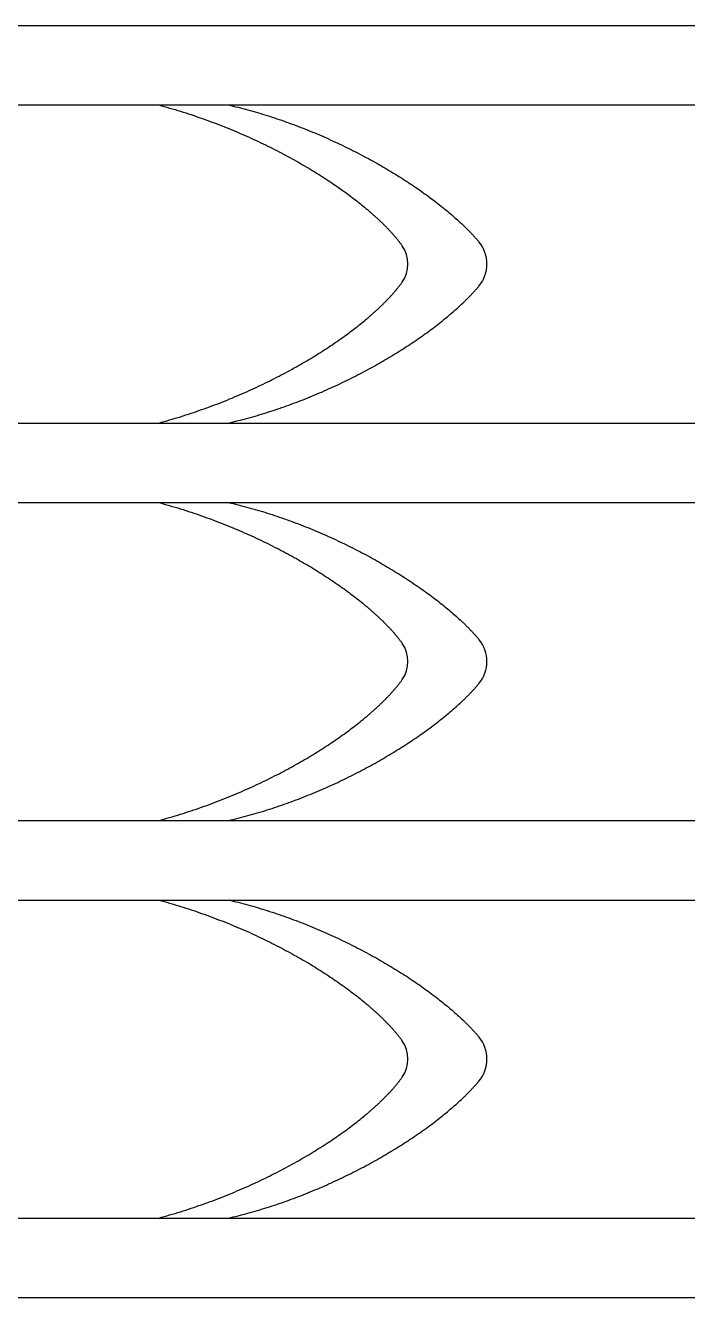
# Model space of a CAD drawing. Extents: x -111 to 2985, y -118 to 122.
# Drawn here: x 56.31 to 68.99, y -30.3 to -5.93 of the extents above; entities that cross this region are included whole.
import ezdxf

# ---------------------------------------------------------------- set-up
doc = ezdxf.new("R2010")
doc.units = 0
doc.layers.add('LAYER_03', color=5, linetype='CONTINUOUS')

msp = doc.modelspace()

# ---------------------------------------------------------------- linework, layer by layer
at = {"layer": 'LAYER_03'}
for points in [[(39.763, -5.931), (115.933, -5.931)], [(39.763, -7.454), (115.933, -7.454)], [(58.866, -7.454), (58.919, -7.468), (58.971, -7.483), (59.023, -7.498), (59.075, -7.513), (59.127, -7.528), (59.179, -7.543), (59.231, -7.559), (59.282, -7.575), (59.333, -7.591), (59.384, -7.607), (59.435, -7.624), (59.486, -7.64), (59.537, -7.657), (59.587, -7.674), (59.637, -7.692), (59.687, -7.709), (59.737, -7.727), (59.786, -7.745), (59.836, -7.763), (59.885, -7.781), (59.934, -7.799), (59.982, -7.818), (60.031, -7.837), (60.079, -7.855), (60.127, -7.874), (60.175, -7.894), (60.223, -7.913), (60.27, -7.933), (60.318, -7.952), (60.365, -7.972), (60.412, -7.992), (60.458, -8.012), (60.504, -8.033), (60.551, -8.053), (60.596, -8.073), (60.642, -8.094), (60.687, -8.115), (60.733, -8.136), (60.778, -8.157), (60.822, -8.178), (60.867, -8.199), (60.911, -8.221), (60.955, -8.242), (60.998, -8.264), (61.042, -8.285), (61.085, -8.307), (61.128, -8.329), (61.171, -8.351), (61.213, -8.373), (61.255, -8.395), (61.297, -8.418), (61.338, -8.44), (61.38, -8.462), (61.421, -8.485), (61.461, -8.508), (61.502, -8.53), (61.542, -8.553), (61.582, -8.576), (61.622, -8.599), (61.661, -8.621), (61.7, -8.644), (61.739, -8.667), (61.777, -8.69), (61.815, -8.714), (61.853, -8.737), (61.89, -8.76), (61.928, -8.783), (61.965, -8.806), (62.001, -8.83), (62.037, -8.853), (62.073, -8.876), (62.109, -8.9), (62.144, -8.923), (62.179, -8.947), (62.214, -8.97), (62.248, -8.993), (62.282, -9.017), (62.316, -9.04), (62.349, -9.064), (62.382, -9.087), (62.415, -9.111), (62.447, -9.134), (62.479, -9.158), (62.511, -9.181), (62.542, -9.204), (62.573, -9.228), (62.604, -9.251), (62.634, -9.274), (62.664, -9.298), (62.694, -9.321), (62.723, -9.344), (62.752, -9.367), (62.78, -9.391), (62.808, -9.414), (62.822, -9.425), (62.836, -9.437), (62.85, -9.448), (62.863, -9.46), (62.877, -9.471), (62.89, -9.483), (62.904, -9.494), (62.917, -9.506), (62.93, -9.517), (62.943, -9.529), (62.956, -9.54), (62.969, -9.551), (62.982, -9.563), (62.994, -9.574), (63.007, -9.586), (63.02, -9.597), (63.032, -9.608), (63.044, -9.619), (63.056, -9.631), (63.069, -9.642), (63.081, -9.653), (63.092, -9.664), (63.104, -9.676), (63.116, -9.687), (63.128, -9.698), (63.139, -9.709), (63.15, -9.72), (63.162, -9.731), (63.173, -9.742), (63.184, -9.753), (63.195, -9.764), (63.206, -9.775), (63.217, -9.786), (63.228, -9.797), (63.238, -9.808), (63.249, -9.819), (63.259, -9.83), (63.269, -9.841), (63.28, -9.852), (63.29, -9.863), (63.3, -9.873), (63.31, -9.884), (63.319, -9.895), (63.329, -9.906), (63.339, -9.916), (63.348, -9.927), (63.357, -9.937), (63.367, -9.948), (63.376, -9.959), (63.385, -9.969), (63.394, -9.98), (63.403, -9.99), (63.411, -10.001), (63.42, -10.011), (63.428, -10.021), (63.437, -10.032), (63.445, -10.042), (63.453, -10.052), (63.461, -10.062), (63.469, -10.073), (63.477, -10.083), (63.485, -10.093), (63.493, -10.103), (63.5, -10.113), (63.508, -10.123), (63.515, -10.133), (63.522, -10.143), (63.529, -10.153)], [(60.198, -7.454), (60.245, -7.465), (60.291, -7.476), (60.338, -7.487), (60.385, -7.498), (60.432, -7.51), (60.479, -7.522), (60.526, -7.535), (60.572, -7.547), (60.619, -7.56), (60.666, -7.573), (60.712, -7.586), (60.759, -7.6), (60.805, -7.614), (60.852, -7.628), (60.898, -7.642), (60.945, -7.657), (60.991, -7.671), (61.037, -7.686), (61.083, -7.701), (61.13, -7.717), (61.176, -7.733), (61.222, -7.748), (61.268, -7.764), (61.313, -7.781), (61.359, -7.797), (61.405, -7.814), (61.45, -7.831), (61.496, -7.848), (61.541, -7.865), (61.586, -7.883), (61.632, -7.9), (61.677, -7.918), (61.721, -7.936), (61.766, -7.954), (61.811, -7.973), (61.856, -7.991), (61.9, -8.01), (61.944, -8.029), (61.989, -8.048), (62.033, -8.067), (62.077, -8.087), (62.12, -8.106), (62.164, -8.126), (62.208, -8.146), (62.251, -8.166), (62.294, -8.186), (62.337, -8.206), (62.38, -8.227), (62.423, -8.247), (62.465, -8.268), (62.508, -8.289), (62.55, -8.31), (62.592, -8.331), (62.634, -8.352), (62.675, -8.374), (62.717, -8.395), (62.758, -8.417), (62.799, -8.439), (62.84, -8.46), (62.881, -8.482), (62.921, -8.504), (62.962, -8.527), (63.002, -8.549), (63.041, -8.571), (63.081, -8.594), (63.121, -8.616), (63.16, -8.639), (63.199, -8.662), (63.237, -8.684), (63.276, -8.707), (63.314, -8.73), (63.352, -8.753), (63.39, -8.776), (63.428, -8.8), (63.465, -8.823), (63.502, -8.846), (63.539, -8.87), (63.575, -8.893), (63.611, -8.916), (63.647, -8.94), (63.683, -8.964), (63.719, -8.987), (63.754, -9.011), (63.789, -9.035), (63.823, -9.058), (63.858, -9.082), (63.892, -9.106), (63.926, -9.13), (63.959, -9.154), (63.992, -9.178), (64.025, -9.202), (64.058, -9.226), (64.09, -9.25), (64.122, -9.274), (64.153, -9.298), (64.185, -9.322), (64.216, -9.346), (64.246, -9.37), (64.277, -9.394), (64.307, -9.418), (64.336, -9.442), (64.366, -9.466), (64.395, -9.489), (64.423, -9.513), (64.451, -9.537), (64.479, -9.561), (64.507, -9.585), (64.534, -9.609), (64.561, -9.633), (64.588, -9.657), (64.614, -9.681), (64.639, -9.704), (64.665, -9.728), (64.69, -9.752), (64.702, -9.763), (64.714, -9.775), (64.727, -9.787), (64.739, -9.799), (64.751, -9.811), (64.763, -9.822), (64.774, -9.834), (64.786, -9.846), (64.798, -9.858), (64.809, -9.869), (64.82, -9.881), (64.832, -9.893), (64.843, -9.904), (64.854, -9.916), (64.865, -9.927), (64.876, -9.939), (64.887, -9.951), (64.897, -9.962), (64.908, -9.974), (64.918, -9.985), (64.929, -9.997), (64.939, -10.008), (64.949, -10.02), (64.959, -10.031), (64.969, -10.043), (64.979, -10.054), (64.989, -10.065), (64.998, -10.077)], [(58.866, -13.548), (58.919, -13.533), (58.971, -13.519), (59.023, -13.504), (59.075, -13.489), (59.127, -13.474), (59.179, -13.458), (59.231, -13.443), (59.282, -13.427), (59.333, -13.411), (59.384, -13.394), (59.435, -13.378), (59.486, -13.361), (59.537, -13.344), (59.587, -13.327), (59.637, -13.31), (59.687, -13.292), (59.737, -13.275), (59.786, -13.257), (59.836, -13.239), (59.885, -13.221), (59.934, -13.202), (59.982, -13.184), (60.031, -13.165), (60.079, -13.146), (60.127, -13.127), (60.175, -13.108), (60.223, -13.088), (60.27, -13.069), (60.318, -13.049), (60.365, -13.029), (60.412, -13.009), (60.458, -12.989), (60.504, -12.969), (60.551, -12.949), (60.596, -12.928), (60.642, -12.907), (60.688, -12.887), (60.733, -12.866), (60.778, -12.845), (60.822, -12.823), (60.867, -12.802), (60.911, -12.781), (60.955, -12.759), (60.998, -12.738), (61.042, -12.716), (61.085, -12.694), (61.128, -12.672), (61.171, -12.65), (61.213, -12.628), (61.255, -12.606), (61.297, -12.584), (61.338, -12.561), (61.38, -12.539), (61.421, -12.516), (61.461, -12.494), (61.502, -12.471), (61.542, -12.449), (61.582, -12.426), (61.622, -12.403), (61.661, -12.38), (61.7, -12.357), (61.739, -12.334), (61.777, -12.311), (61.815, -12.288), (61.853, -12.265), (61.89, -12.242), (61.928, -12.218), (61.965, -12.195), (62.001, -12.172), (62.037, -12.148), (62.073, -12.125), (62.109, -12.102), (62.144, -12.078), (62.179, -12.055), (62.214, -12.031), (62.248, -12.008), (62.282, -11.985), (62.316, -11.961), (62.349, -11.938), (62.382, -11.914), (62.415, -11.891), (62.447, -11.867), (62.48, -11.844), (62.511, -11.82), (62.542, -11.797), (62.573, -11.774), (62.604, -11.75), (62.634, -11.727), (62.664, -11.704), (62.694, -11.68), (62.723, -11.657), (62.752, -11.634), (62.78, -11.611), (62.808, -11.588), (62.822, -11.576), (62.836, -11.565), (62.85, -11.553), (62.863, -11.542), (62.877, -11.53), (62.89, -11.519), (62.904, -11.507), (62.917, -11.496), (62.93, -11.484), (62.943, -11.473), (62.956, -11.461), (62.969, -11.45), (62.982, -11.439), (62.995, -11.427), (63.007, -11.416), (63.02, -11.405), (63.032, -11.393), (63.044, -11.382), (63.056, -11.371), (63.069, -11.359), (63.081, -11.348), (63.092, -11.337), (63.104, -11.326), (63.116, -11.315), (63.128, -11.303), (63.139, -11.292), (63.151, -11.281), (63.162, -11.27), (63.173, -11.259), (63.184, -11.248), (63.195, -11.237), (63.206, -11.226), (63.217, -11.215), (63.228, -11.204), (63.238, -11.193), (63.249, -11.182), (63.259, -11.171), (63.269, -11.16), (63.28, -11.15), (63.29, -11.139), (63.3, -11.128), (63.31, -11.117), (63.319, -11.107), (63.329, -11.096), (63.339, -11.085), (63.348, -11.075), (63.357, -11.064), (63.367, -11.053), (63.376, -11.043), (63.385, -11.032), (63.394, -11.022), (63.403, -11.011), (63.411, -11.001), (63.42, -10.991), (63.428, -10.98), (63.437, -10.97), (63.445, -10.959), (63.453, -10.949), (63.461, -10.939), (63.469, -10.929), (63.477, -10.919), (63.485, -10.908), (63.493, -10.898), (63.5, -10.888), (63.508, -10.878), (63.515, -10.868), (63.522, -10.858), (63.529, -10.848)], [(39.763, -13.548), (115.933, -13.548)], [(39.763, -15.071), (115.933, -15.071)], [(58.866, -15.071), (58.919, -15.085), (58.971, -15.1), (59.023, -15.115), (59.075, -15.13), (59.127, -15.145), (59.179, -15.16), (59.231, -15.176), (59.282, -15.192), (59.333, -15.208), (59.384, -15.224), (59.435, -15.241), (59.486, -15.257), (59.537, -15.274), (59.587, -15.291), (59.637, -15.309), (59.687, -15.326), (59.737, -15.344), (59.786, -15.362), (59.836, -15.38), (59.885, -15.398), (59.934, -15.416), (59.982, -15.435), (60.031, -15.454), (60.079, -15.472), (60.127, -15.491), (60.175, -15.511), (60.223, -15.53), (60.27, -15.55), (60.318, -15.569), (60.365, -15.589), (60.412, -15.609), (60.458, -15.629), (60.504, -15.65), (60.551, -15.67), (60.596, -15.69), (60.642, -15.711), (60.687, -15.732), (60.733, -15.753), (60.778, -15.774), (60.822, -15.795), (60.867, -15.816), (60.911, -15.838), (60.955, -15.859), (60.998, -15.881), (61.042, -15.902), (61.085, -15.924), (61.128, -15.946), (61.171, -15.968), (61.213, -15.99), (61.255, -16.012), (61.297, -16.035), (61.338, -16.057), (61.38, -16.079), (61.421, -16.102), (61.461, -16.125), (61.502, -16.147), (61.542, -16.17), (61.582, -16.193), (61.622, -16.216), (61.661, -16.238), (61.7, -16.261), (61.739, -16.284), (61.777, -16.307), (61.815, -16.331), (61.853, -16.354), (61.89, -16.377), (61.928, -16.4), (61.965, -16.423), (62.001, -16.447), (62.037, -16.47), (62.073, -16.493), (62.109, -16.517), (62.144, -16.54), (62.179, -16.564), (62.214, -16.587), (62.248, -16.61), (62.282, -16.634), (62.316, -16.657), (62.349, -16.681), (62.382, -16.704), (62.415, -16.728), (62.447, -16.751), (62.479, -16.775), (62.511, -16.798), (62.542, -16.821), (62.573, -16.845), (62.604, -16.868), (62.634, -16.891), (62.664, -16.915), (62.694, -16.938), (62.723, -16.961), (62.752, -16.984), (62.78, -17.008), (62.808, -17.031), (62.822, -17.042), (62.836, -17.054), (62.85, -17.065), (62.863, -17.077), (62.877, -17.088), (62.89, -17.1), (62.904, -17.111), (62.917, -17.123), (62.93, -17.134), (62.943, -17.146), (62.956, -17.157), (62.969, -17.168), (62.982, -17.18), (62.994, -17.191), (63.007, -17.203), (63.02, -17.214), (63.032, -17.225), (63.044, -17.236), (63.056, -17.248), (63.069, -17.259), (63.081, -17.27), (63.092, -17.281), (63.104, -17.293), (63.116, -17.304), (63.128, -17.315), (63.139, -17.326), (63.15, -17.337), (63.162, -17.348), (63.173, -17.359), (63.184, -17.37), (63.195, -17.381), (63.206, -17.392), (63.217, -17.403), (63.228, -17.414), (63.238, -17.425), (63.249, -17.436), (63.259, -17.447), (63.269, -17.458), (63.28, -17.469), (63.29, -17.48), (63.3, -17.49), (63.31, -17.501), (63.319, -17.512), (63.329, -17.523), (63.339, -17.533), (63.348, -17.544), (63.357, -17.554), (63.367, -17.565), (63.376, -17.576), (63.385, -17.586), (63.394, -17.597), (63.403, -17.607), (63.411, -17.618), (63.42, -17.628), (63.428, -17.638), (63.437, -17.649), (63.445, -17.659), (63.453, -17.669), (63.461, -17.679), (63.469, -17.69), (63.477, -17.7), (63.485, -17.71), (63.493, -17.72), (63.5, -17.73), (63.508, -17.74), (63.515, -17.75), (63.522, -17.76), (63.529, -17.77)], [(60.198, -15.071), (60.245, -15.082), (60.291, -15.093), (60.338, -15.104), (60.385, -15.115), (60.432, -15.127), (60.479, -15.139), (60.526, -15.152), (60.572, -15.164), (60.619, -15.177), (60.666, -15.19), (60.712, -15.203), (60.759, -15.217), (60.805, -15.231), (60.852, -15.245), (60.898, -15.259), (60.945, -15.274), (60.991, -15.288), (61.037, -15.303), (61.083, -15.318), (61.13, -15.334), (61.176, -15.35), (61.222, -15.365), (61.268, -15.381), (61.313, -15.398), (61.359, -15.414), (61.405, -15.431), (61.45, -15.448), (61.496, -15.465), (61.541, -15.482), (61.586, -15.5), (61.632, -15.517), (61.677, -15.535), (61.721, -15.553), (61.766, -15.571), (61.811, -15.59), (61.856, -15.608), (61.9, -15.627), (61.944, -15.646), (61.989, -15.665), (62.033, -15.684), (62.077, -15.704), (62.12, -15.723), (62.164, -15.743), (62.208, -15.763), (62.251, -15.783), (62.294, -15.803), (62.337, -15.823), (62.38, -15.844), (62.423, -15.864), (62.465, -15.885), (62.508, -15.906), (62.55, -15.927), (62.592, -15.948), (62.634, -15.969), (62.675, -15.991), (62.717, -16.012), (62.758, -16.034), (62.799, -16.056), (62.84, -16.077), (62.881, -16.099), (62.921, -16.121), (62.962, -16.144), (63.002, -16.166), (63.041, -16.188), (63.081, -16.211), (63.121, -16.233), (63.16, -16.256), (63.199, -16.279), (63.237, -16.301), (63.276, -16.324), (63.314, -16.347), (63.352, -16.37), (63.39, -16.393), (63.428, -16.417), (63.465, -16.44), (63.502, -16.463), (63.539, -16.487), (63.575, -16.51), (63.611, -16.533), (63.647, -16.557), (63.683, -16.581), (63.719, -16.604), (63.754, -16.628), (63.789, -16.652), (63.823, -16.675), (63.858, -16.699), (63.892, -16.723), (63.926, -16.747), (63.959, -16.771), (63.992, -16.795), (64.025, -16.819), (64.058, -16.843), (64.09, -16.867), (64.122, -16.891), (64.153, -16.915), (64.185, -16.939), (64.216, -16.963), (64.246, -16.987), (64.277, -17.011), (64.307, -17.035), (64.336, -17.059), (64.366, -17.083), (64.395, -17.106), (64.423, -17.13), (64.451, -17.154), (64.479, -17.178), (64.507, -17.202), (64.534, -17.226), (64.561, -17.25), (64.588, -17.274), (64.614, -17.298), (64.639, -17.321), (64.665, -17.345), (64.69, -17.369), (64.702, -17.38), (64.714, -17.392), (64.727, -17.404), (64.739, -17.416), (64.751, -17.428), (64.763, -17.439), (64.774, -17.451), (64.786, -17.463), (64.798, -17.475), (64.809, -17.486), (64.82, -17.498), (64.832, -17.51), (64.843, -17.521), (64.854, -17.533), (64.865, -17.544), (64.876, -17.556), (64.887, -17.568), (64.897, -17.579), (64.908, -17.591), (64.918, -17.602), (64.929, -17.614), (64.939, -17.625), (64.949, -17.637), (64.959, -17.648), (64.969, -17.66), (64.979, -17.671), (64.989, -17.682), (64.998, -17.694)], [(60.198, -21.165), (60.245, -21.154), (60.291, -21.143), (60.338, -21.132), (60.385, -21.12), (60.432, -21.108), (60.479, -21.096), (60.526, -21.084), (60.572, -21.071), (60.619, -21.058), (60.666, -21.045), (60.712, -21.032), (60.759, -21.018), (60.805, -21.005), (60.852, -20.991), (60.898, -20.976), (60.945, -20.962), (60.991, -20.947), (61.037, -20.932), (61.083, -20.917), (61.13, -20.902), (61.176, -20.886), (61.222, -20.87), (61.268, -20.854), (61.313, -20.838), (61.359, -20.821), (61.405, -20.805), (61.45, -20.788), (61.496, -20.771), (61.541, -20.753), (61.586, -20.736), (61.632, -20.718), (61.677, -20.7), (61.721, -20.682), (61.766, -20.664), (61.811, -20.646), (61.856, -20.627), (61.9, -20.608), (61.944, -20.59), (61.989, -20.571), (62.033, -20.551), (62.077, -20.532), (62.12, -20.512), (62.164, -20.493), (62.208, -20.473), (62.251, -20.453), (62.294, -20.433), (62.337, -20.412), (62.38, -20.392), (62.423, -20.371), (62.465, -20.35), (62.508, -20.33), (62.55, -20.309), (62.592, -20.287), (62.634, -20.266), (62.675, -20.245), (62.717, -20.223), (62.758, -20.202), (62.799, -20.18), (62.84, -20.158), (62.881, -20.136), (62.921, -20.114), (62.962, -20.092), (63.002, -20.07), (63.041, -20.047), (63.081, -20.025), (63.121, -20.002), (63.16, -19.98), (63.199, -19.957), (63.237, -19.934), (63.276, -19.911), (63.314, -19.888), (63.352, -19.865), (63.39, -19.842), (63.428, -19.819), (63.465, -19.796), (63.502, -19.772), (63.539, -19.749), (63.575, -19.726), (63.611, -19.702), (63.647, -19.678), (63.683, -19.655), (63.719, -19.631), (63.754, -19.608), (63.789, -19.584), (63.823, -19.56), (63.858, -19.536), (63.892, -19.512), (63.926, -19.489), (63.959, -19.465), (63.992, -19.441), (64.025, -19.417), (64.058, -19.393), (64.09, -19.369), (64.122, -19.345), (64.153, -19.321), (64.185, -19.297), (64.216, -19.273), (64.246, -19.249), (64.277, -19.225), (64.307, -19.201), (64.336, -19.177), (64.366, -19.153), (64.395, -19.129), (64.423, -19.105), (64.451, -19.081), (64.479, -19.057), (64.507, -19.033), (64.534, -19.009), (64.561, -18.986), (64.588, -18.962), (64.614, -18.938), (64.639, -18.914), (64.665, -18.89), (64.69, -18.867), (64.702, -18.855), (64.714, -18.843), (64.727, -18.831), (64.739, -18.82), (64.751, -18.808), (64.763, -18.796), (64.774, -18.784), (64.786, -18.773), (64.798, -18.761), (64.809, -18.749), (64.82, -18.738), (64.832, -18.726), (64.843, -18.714), (64.854, -18.703), (64.865, -18.691), (64.876, -18.679), (64.887, -18.668), (64.897, -18.656), (64.908, -18.645), (64.918, -18.633), (64.929, -18.622), (64.939, -18.61), (64.949, -18.599), (64.959, -18.587), (64.969, -18.576), (64.979, -18.564), (64.989, -18.553), (64.998, -18.542)], [(39.763, -21.165), (115.933, -21.165)], [(39.763, -22.688), (115.933, -22.688)], [(58.866, -22.688), (58.919, -22.702), (58.971, -22.717), (59.023, -22.732), (59.075, -22.747), (59.127, -22.762), (59.179, -22.777), (59.231, -22.793), (59.282, -22.809), (59.333, -22.825), (59.384, -22.841), (59.435, -22.858), (59.486, -22.874), (59.537, -22.891), (59.587, -22.908), (59.637, -22.926), (59.687, -22.943), (59.737, -22.961), (59.786, -22.979), (59.836, -22.997), (59.885, -23.015), (59.934, -23.033), (59.982, -23.052), (60.031, -23.071), (60.079, -23.089), (60.127, -23.108), (60.175, -23.128), (60.223, -23.147), (60.27, -23.167), (60.318, -23.186), (60.365, -23.206), (60.412, -23.226), (60.458, -23.246), (60.504, -23.267), (60.551, -23.287), (60.596, -23.307), (60.642, -23.328), (60.687, -23.349), (60.733, -23.37), (60.778, -23.391), (60.822, -23.412), (60.867, -23.433), (60.911, -23.455), (60.955, -23.476), (60.998, -23.498), (61.042, -23.519), (61.085, -23.541), (61.128, -23.563), (61.171, -23.585), (61.213, -23.607), (61.255, -23.629), (61.297, -23.652), (61.338, -23.674), (61.38, -23.696), (61.421, -23.719), (61.461, -23.742), (61.502, -23.764), (61.542, -23.787), (61.582, -23.81), (61.622, -23.833), (61.661, -23.855), (61.7, -23.878), (61.739, -23.901), (61.777, -23.924), (61.815, -23.948), (61.853, -23.971), (61.89, -23.994), (61.928, -24.017), (61.965, -24.04), (62.001, -24.064), (62.037, -24.087), (62.073, -24.11), (62.109, -24.134), (62.144, -24.157), (62.179, -24.181), (62.214, -24.204), (62.248, -24.227), (62.282, -24.251), (62.316, -24.274), (62.349, -24.298), (62.382, -24.321), (62.415, -24.345), (62.447, -24.368), (62.479, -24.392), (62.511, -24.415), (62.542, -24.438), (62.573, -24.462), (62.604, -24.485), (62.634, -24.508), (62.664, -24.532), (62.694, -24.555), (62.723, -24.578), (62.752, -24.601), (62.78, -24.625), (62.808, -24.648), (62.822, -24.659), (62.836, -24.671), (62.85, -24.682), (62.863, -24.694), (62.877, -24.705), (62.89, -24.717), (62.904, -24.728), (62.917, -24.74), (62.93, -24.751), (62.943, -24.763), (62.956, -24.774), (62.969, -24.785), (62.982, -24.797), (62.994, -24.808), (63.007, -24.82), (63.02, -24.831), (63.032, -24.842), (63.044, -24.853), (63.056, -24.865), (63.069, -24.876), (63.081, -24.887), (63.092, -24.898), (63.104, -24.91), (63.116, -24.921), (63.128, -24.932), (63.139, -24.943), (63.15, -24.954), (63.162, -24.965), (63.173, -24.976), (63.184, -24.987), (63.195, -24.998), (63.206, -25.009), (63.217, -25.02), (63.228, -25.031), (63.238, -25.042), (63.249, -25.053), (63.259, -25.064), (63.269, -25.075), (63.28, -25.086), (63.29, -25.097), (63.3, -25.107), (63.31, -25.118), (63.319, -25.129), (63.329, -25.14), (63.339, -25.15), (63.348, -25.161), (63.357, -25.171), (63.367, -25.182), (63.376, -25.193), (63.385, -25.203), (63.394, -25.214), (63.403, -25.224), (63.411, -25.235), (63.42, -25.245), (63.428, -25.255), (63.437, -25.266), (63.445, -25.276), (63.453, -25.286), (63.461, -25.296), (63.469, -25.307), (63.477, -25.317), (63.485, -25.327), (63.493, -25.337), (63.5, -25.347), (63.508, -25.357), (63.515, -25.367), (63.522, -25.377), (63.529, -25.387)], [(60.198, -22.688), (60.245, -22.699), (60.291, -22.71), (60.338, -22.721), (60.385, -22.732), (60.432, -22.744), (60.479, -22.756), (60.526, -22.769), (60.572, -22.781), (60.619, -22.794), (60.666, -22.807), (60.712, -22.82), (60.759, -22.834), (60.805, -22.848), (60.852, -22.862), (60.898, -22.876), (60.945, -22.891), (60.991, -22.905), (61.037, -22.92), (61.083, -22.935), (61.13, -22.951), (61.176, -22.967), (61.222, -22.982), (61.268, -22.998), (61.313, -23.015), (61.359, -23.031), (61.405, -23.048), (61.45, -23.065), (61.496, -23.082), (61.541, -23.099), (61.586, -23.117), (61.632, -23.134), (61.677, -23.152), (61.721, -23.17), (61.766, -23.188), (61.811, -23.207), (61.856, -23.225), (61.9, -23.244), (61.944, -23.263), (61.989, -23.282), (62.033, -23.301), (62.077, -23.321), (62.12, -23.34), (62.164, -23.36), (62.208, -23.38), (62.251, -23.4), (62.294, -23.42), (62.337, -23.44), (62.38, -23.461), (62.423, -23.481), (62.465, -23.502), (62.508, -23.523), (62.55, -23.544), (62.592, -23.565), (62.634, -23.586), (62.675, -23.608), (62.717, -23.629), (62.758, -23.651), (62.799, -23.673), (62.84, -23.694), (62.881, -23.716), (62.921, -23.738), (62.962, -23.761), (63.002, -23.783), (63.041, -23.805), (63.081, -23.828), (63.121, -23.85), (63.16, -23.873), (63.199, -23.896), (63.237, -23.918), (63.276, -23.941), (63.314, -23.964), (63.352, -23.987), (63.39, -24.01), (63.428, -24.034), (63.465, -24.057), (63.502, -24.08), (63.539, -24.104), (63.575, -24.127), (63.611, -24.15), (63.647, -24.174), (63.683, -24.198), (63.719, -24.221), (63.754, -24.245), (63.789, -24.269), (63.823, -24.292), (63.858, -24.316), (63.892, -24.34), (63.926, -24.364), (63.959, -24.388), (63.992, -24.412), (64.025, -24.436), (64.058, -24.46), (64.09, -24.484), (64.122, -24.508), (64.153, -24.532), (64.185, -24.556), (64.216, -24.58), (64.246, -24.604), (64.277, -24.628), (64.307, -24.652), (64.336, -24.676), (64.366, -24.7), (64.395, -24.723), (64.423, -24.747), (64.451, -24.771), (64.479, -24.795), (64.507, -24.819), (64.534, -24.843), (64.561, -24.867), (64.588, -24.891), (64.614, -24.915), (64.639, -24.938), (64.665, -24.962), (64.69, -24.986), (64.702, -24.997), (64.714, -25.009), (64.727, -25.021), (64.739, -25.033), (64.751, -25.045), (64.763, -25.056), (64.774, -25.068), (64.786, -25.08), (64.798, -25.092), (64.809, -25.103), (64.82, -25.115), (64.832, -25.127), (64.843, -25.138), (64.854, -25.15), (64.865, -25.161), (64.876, -25.173), (64.887, -25.185), (64.897, -25.196), (64.908, -25.208), (64.918, -25.219), (64.929, -25.231), (64.939, -25.242), (64.949, -25.254), (64.959, -25.265), (64.969, -25.277), (64.979, -25.288), (64.989, -25.299), (64.998, -25.311)], [(60.198, -28.782), (60.245, -28.771), (60.291, -28.76), (60.338, -28.749), (60.385, -28.737), (60.432, -28.725), (60.479, -28.713), (60.526, -28.701), (60.572, -28.688), (60.619, -28.675), (60.666, -28.662), (60.712, -28.649), (60.759, -28.635), (60.805, -28.622), (60.852, -28.608), (60.898, -28.593), (60.945, -28.579), (60.991, -28.564), (61.037, -28.549), (61.083, -28.534), (61.13, -28.519), (61.176, -28.503), (61.222, -28.487), (61.268, -28.471), (61.313, -28.455), (61.359, -28.438), (61.405, -28.422), (61.45, -28.405), (61.496, -28.388), (61.541, -28.37), (61.586, -28.353), (61.632, -28.335), (61.677, -28.317), (61.721, -28.299), (61.766, -28.281), (61.811, -28.263), (61.856, -28.244), (61.9, -28.225), (61.944, -28.207), (61.989, -28.188), (62.033, -28.168), (62.077, -28.149), (62.12, -28.129), (62.164, -28.11), (62.208, -28.09), (62.251, -28.07), (62.294, -28.05), (62.337, -28.029), (62.38, -28.009), (62.423, -27.988), (62.465, -27.967), (62.508, -27.947), (62.55, -27.926), (62.592, -27.904), (62.634, -27.883), (62.675, -27.862), (62.717, -27.84), (62.758, -27.819), (62.799, -27.797), (62.84, -27.775), (62.881, -27.753), (62.921, -27.731), (62.962, -27.709), (63.002, -27.687), (63.041, -27.664), (63.081, -27.642), (63.121, -27.619), (63.16, -27.597), (63.199, -27.574), (63.237, -27.551), (63.276, -27.528), (63.314, -27.505), (63.352, -27.482), (63.39, -27.459), (63.428, -27.436), (63.465, -27.413), (63.502, -27.389), (63.539, -27.366), (63.575, -27.343), (63.611, -27.319), (63.647, -27.295), (63.683, -27.272), (63.719, -27.248), (63.754, -27.225), (63.789, -27.201), (63.823, -27.177), (63.858, -27.153), (63.892, -27.129), (63.926, -27.106), (63.959, -27.082), (63.992, -27.058), (64.025, -27.034), (64.058, -27.01), (64.09, -26.986), (64.122, -26.962), (64.153, -26.938), (64.185, -26.914), (64.216, -26.89), (64.246, -26.866), (64.277, -26.842), (64.307, -26.818), (64.336, -26.794), (64.366, -26.77), (64.395, -26.746), (64.423, -26.722), (64.451, -26.698), (64.479, -26.674), (64.507, -26.65), (64.534, -26.626), (64.561, -26.603), (64.588, -26.579), (64.614, -26.555), (64.639, -26.531), (64.665, -26.507), (64.69, -26.484), (64.702, -26.472), (64.714, -26.46), (64.727, -26.448), (64.739, -26.437), (64.751, -26.425), (64.763, -26.413), (64.774, -26.401), (64.786, -26.39), (64.798, -26.378), (64.809, -26.366), (64.82, -26.355), (64.832, -26.343), (64.843, -26.331), (64.854, -26.32), (64.865, -26.308), (64.876, -26.296), (64.887, -26.285), (64.897, -26.273), (64.908, -26.262), (64.918, -26.25), (64.929, -26.239), (64.939, -26.227), (64.949, -26.216), (64.959, -26.204), (64.969, -26.193), (64.979, -26.181), (64.989, -26.17), (64.998, -26.159)], [(39.763, -28.782), (115.933, -28.782)], [(39.763, -30.305), (115.933, -30.305)]]:
    msp.add_lwpolyline(points, dxfattribs=at)
for points in [[(60.198, -13.548), (60.245, -13.537), (60.291, -13.526), (60.338, -13.515), (60.385, -13.503), (60.432, -13.491), (60.479, -13.479), (60.526, -13.467), (60.572, -13.454), (60.619, -13.441), (60.666, -13.428), (60.712, -13.415), (60.759, -13.402), (60.805, -13.388), (60.852, -13.374), (60.898, -13.359), (60.945, -13.345), (60.991, -13.33), (61.037, -13.315), (61.083, -13.3), (61.13, -13.285), (61.176, -13.269), (61.222, -13.253), (61.268, -13.237), (61.313, -13.221), (61.359, -13.204), (61.405, -13.188), (61.45, -13.171), (61.496, -13.154), (61.541, -13.136), (61.586, -13.119), (61.632, -13.101), (61.677, -13.083), (61.721, -13.065), (61.766, -13.047), (61.811, -13.029), (61.856, -13.01), (61.9, -12.991), (61.944, -12.973), (61.989, -12.954), (62.033, -12.934), (62.077, -12.915), (62.12, -12.895), (62.164, -12.876), (62.208, -12.856), (62.251, -12.836), (62.294, -12.816), (62.337, -12.795), (62.38, -12.775), (62.423, -12.754), (62.465, -12.733), (62.508, -12.713), (62.55, -12.692), (62.592, -12.67), (62.634, -12.649), (62.675, -12.628), (62.717, -12.606), (62.758, -12.585), (62.799, -12.563), (62.84, -12.541), (62.881, -12.519), (62.921, -12.497), (62.962, -12.475), (63.002, -12.453), (63.041, -12.43), (63.081, -12.408), (63.121, -12.385), (63.16, -12.363), (63.199, -12.34), (63.237, -12.317), (63.276, -12.294), (63.314, -12.271), (63.352, -12.248), (63.39, -12.225), (63.428, -12.202), (63.465, -12.179), (63.502, -12.155), (63.539, -12.132), (63.575, -12.109), (63.611, -12.085), (63.647, -12.061), (63.683, -12.038), (63.719, -12.014), (63.754, -11.991), (63.789, -11.967), (63.823, -11.943), (63.858, -11.919), (63.892, -11.895), (63.926, -11.872), (63.959, -11.848), (63.992, -11.824), (64.025, -11.8), (64.058, -11.776), (64.09, -11.752), (64.122, -11.728), (64.153, -11.704), (64.185, -11.68), (64.216, -11.656), (64.246, -11.632), (64.277, -11.608), (64.307, -11.584), (64.336, -11.56), (64.366, -11.536), (64.395, -11.512), (64.423, -11.488), (64.451, -11.464), (64.479, -11.44), (64.507, -11.416), (64.534, -11.392), (64.561, -11.369), (64.588, -11.345), (64.614, -11.321), (64.639, -11.297), (64.665, -11.273), (64.69, -11.25), (64.702, -11.238), (64.714, -11.226), (64.727, -11.214), (64.739, -11.203), (64.751, -11.191), (64.763, -11.179), (64.774, -11.167), (64.786, -11.156), (64.798, -11.144), (64.809, -11.132), (64.82, -11.121), (64.832, -11.109), (64.843, -11.097), (64.854, -11.086), (64.865, -11.074), (64.876, -11.062), (64.887, -11.051), (64.897, -11.039), (64.908, -11.028), (64.918, -11.016), (64.929, -11.005), (64.939, -10.993), (64.949, -10.982), (64.959, -10.97), (64.969, -10.959), (64.979, -10.947), (64.989, -10.936), (64.998, -10.925, 0.365343), (64.998, -10.077)], [(63.529, -10.848, 0.318788), (63.529, -10.153)], [(58.866, -21.165), (58.919, -21.15), (58.971, -21.136), (59.023, -21.121), (59.075, -21.106), (59.127, -21.091), (59.179, -21.075), (59.231, -21.06), (59.282, -21.044), (59.333, -21.028), (59.384, -21.011), (59.435, -20.995), (59.486, -20.978), (59.537, -20.961), (59.587, -20.944), (59.637, -20.927), (59.687, -20.909), (59.737, -20.892), (59.786, -20.874), (59.836, -20.856), (59.885, -20.838), (59.934, -20.819), (59.982, -20.801), (60.031, -20.782), (60.079, -20.763), (60.127, -20.744), (60.175, -20.725), (60.223, -20.705), (60.27, -20.686), (60.318, -20.666), (60.365, -20.646), (60.412, -20.626), (60.458, -20.606), (60.504, -20.586), (60.551, -20.566), (60.596, -20.545), (60.642, -20.524), (60.688, -20.504), (60.733, -20.483), (60.778, -20.462), (60.822, -20.44), (60.867, -20.419), (60.911, -20.398), (60.955, -20.376), (60.998, -20.355), (61.042, -20.333), (61.085, -20.311), (61.128, -20.289), (61.171, -20.267), (61.213, -20.245), (61.255, -20.223), (61.297, -20.201), (61.338, -20.178), (61.38, -20.156), (61.421, -20.133), (61.461, -20.111), (61.502, -20.088), (61.542, -20.066), (61.582, -20.043), (61.622, -20.02), (61.661, -19.997), (61.7, -19.974), (61.739, -19.951), (61.777, -19.928), (61.815, -19.905), (61.853, -19.882), (61.89, -19.859), (61.928, -19.835), (61.965, -19.812), (62.001, -19.789), (62.037, -19.765), (62.073, -19.742), (62.109, -19.719), (62.144, -19.695), (62.179, -19.672), (62.214, -19.648), (62.248, -19.625), (62.282, -19.602), (62.316, -19.578), (62.349, -19.555), (62.382, -19.531), (62.415, -19.508), (62.447, -19.484), (62.48, -19.461), (62.511, -19.437), (62.542, -19.414), (62.573, -19.391), (62.604, -19.367), (62.634, -19.344), (62.664, -19.321), (62.694, -19.297), (62.723, -19.274), (62.752, -19.251), (62.78, -19.228), (62.808, -19.205), (62.822, -19.193), (62.836, -19.182), (62.85, -19.17), (62.863, -19.159), (62.877, -19.147), (62.89, -19.136), (62.904, -19.124), (62.917, -19.113), (62.93, -19.101), (62.943, -19.09), (62.956, -19.078), (62.969, -19.067), (62.982, -19.056), (62.995, -19.044), (63.007, -19.033), (63.02, -19.022), (63.032, -19.01), (63.044, -18.999), (63.056, -18.988), (63.069, -18.976), (63.081, -18.965), (63.092, -18.954), (63.104, -18.943), (63.116, -18.932), (63.128, -18.92), (63.139, -18.909), (63.151, -18.898), (63.162, -18.887), (63.173, -18.876), (63.184, -18.865), (63.195, -18.854), (63.206, -18.843), (63.217, -18.832), (63.228, -18.821), (63.238, -18.81), (63.249, -18.799), (63.259, -18.788), (63.269, -18.777), (63.28, -18.767), (63.29, -18.756), (63.3, -18.745), (63.31, -18.734), (63.319, -18.724), (63.329, -18.713), (63.339, -18.702), (63.348, -18.692), (63.357, -18.681), (63.367, -18.67), (63.376, -18.66), (63.385, -18.649), (63.394, -18.639), (63.403, -18.628), (63.411, -18.618), (63.42, -18.608), (63.428, -18.597), (63.437, -18.587), (63.445, -18.576), (63.453, -18.566), (63.461, -18.556), (63.469, -18.546), (63.477, -18.536), (63.485, -18.525), (63.493, -18.515), (63.5, -18.505), (63.508, -18.495), (63.515, -18.485), (63.522, -18.475), (63.529, -18.465, 0.318788), (63.529, -17.77)], [(64.998, -18.542, 0.365343), (64.998, -17.694)], [(64.998, -26.159, 0.365343), (64.998, -25.311)], [(58.866, -28.782), (58.919, -28.767), (58.971, -28.753), (59.023, -28.738), (59.075, -28.723), (59.127, -28.708), (59.179, -28.692), (59.231, -28.677), (59.282, -28.661), (59.333, -28.645), (59.384, -28.628), (59.435, -28.612), (59.486, -28.595), (59.537, -28.578), (59.587, -28.561), (59.637, -28.544), (59.687, -28.526), (59.737, -28.509), (59.786, -28.491), (59.836, -28.473), (59.885, -28.455), (59.934, -28.436), (59.982, -28.418), (60.031, -28.399), (60.079, -28.38), (60.127, -28.361), (60.175, -28.342), (60.223, -28.322), (60.27, -28.303), (60.318, -28.283), (60.365, -28.263), (60.412, -28.243), (60.458, -28.223), (60.504, -28.203), (60.551, -28.183), (60.596, -28.162), (60.642, -28.141), (60.688, -28.121), (60.733, -28.1), (60.778, -28.079), (60.822, -28.057), (60.867, -28.036), (60.911, -28.015), (60.955, -27.993), (60.998, -27.972), (61.042, -27.95), (61.085, -27.928), (61.128, -27.906), (61.171, -27.884), (61.213, -27.862), (61.255, -27.84), (61.297, -27.818), (61.338, -27.795), (61.38, -27.773), (61.421, -27.75), (61.461, -27.728), (61.502, -27.705), (61.542, -27.683), (61.582, -27.66), (61.622, -27.637), (61.661, -27.614), (61.7, -27.591), (61.739, -27.568), (61.777, -27.545), (61.815, -27.522), (61.853, -27.499), (61.89, -27.476), (61.928, -27.452), (61.965, -27.429), (62.001, -27.406), (62.037, -27.382), (62.073, -27.359), (62.109, -27.336), (62.144, -27.312), (62.179, -27.289), (62.214, -27.265), (62.248, -27.242), (62.282, -27.219), (62.316, -27.195), (62.349, -27.172), (62.382, -27.148), (62.415, -27.125), (62.447, -27.101), (62.48, -27.078), (62.511, -27.054), (62.542, -27.031), (62.573, -27.008), (62.604, -26.984), (62.634, -26.961), (62.664, -26.938), (62.694, -26.914), (62.723, -26.891), (62.752, -26.868), (62.78, -26.845), (62.808, -26.822), (62.822, -26.81), (62.836, -26.799), (62.85, -26.787), (62.863, -26.776), (62.877, -26.764), (62.89, -26.753), (62.904, -26.741), (62.917, -26.73), (62.93, -26.718), (62.943, -26.707), (62.956, -26.695), (62.969, -26.684), (62.982, -26.673), (62.995, -26.661), (63.007, -26.65), (63.02, -26.639), (63.032, -26.627), (63.044, -26.616), (63.056, -26.605), (63.069, -26.593), (63.081, -26.582), (63.092, -26.571), (63.104, -26.56), (63.116, -26.549), (63.128, -26.537), (63.139, -26.526), (63.151, -26.515), (63.162, -26.504), (63.173, -26.493), (63.184, -26.482), (63.195, -26.471), (63.206, -26.46), (63.217, -26.449), (63.228, -26.438), (63.238, -26.427), (63.249, -26.416), (63.259, -26.405), (63.269, -26.394), (63.28, -26.384), (63.29, -26.373), (63.3, -26.362), (63.31, -26.351), (63.319, -26.341), (63.329, -26.33), (63.339, -26.319), (63.348, -26.309), (63.357, -26.298), (63.367, -26.287), (63.376, -26.277), (63.385, -26.266), (63.394, -26.256), (63.403, -26.245), (63.411, -26.235), (63.42, -26.225), (63.428, -26.214), (63.437, -26.204), (63.445, -26.193), (63.453, -26.183), (63.461, -26.173), (63.469, -26.163), (63.477, -26.153), (63.485, -26.142), (63.493, -26.132), (63.5, -26.122), (63.508, -26.112), (63.515, -26.102), (63.522, -26.092), (63.529, -26.082, 0.318788), (63.529, -25.387)]]:
    msp.add_lwpolyline(points, format="xyb", dxfattribs=at)

doc.saveas('drawing.dxf')
